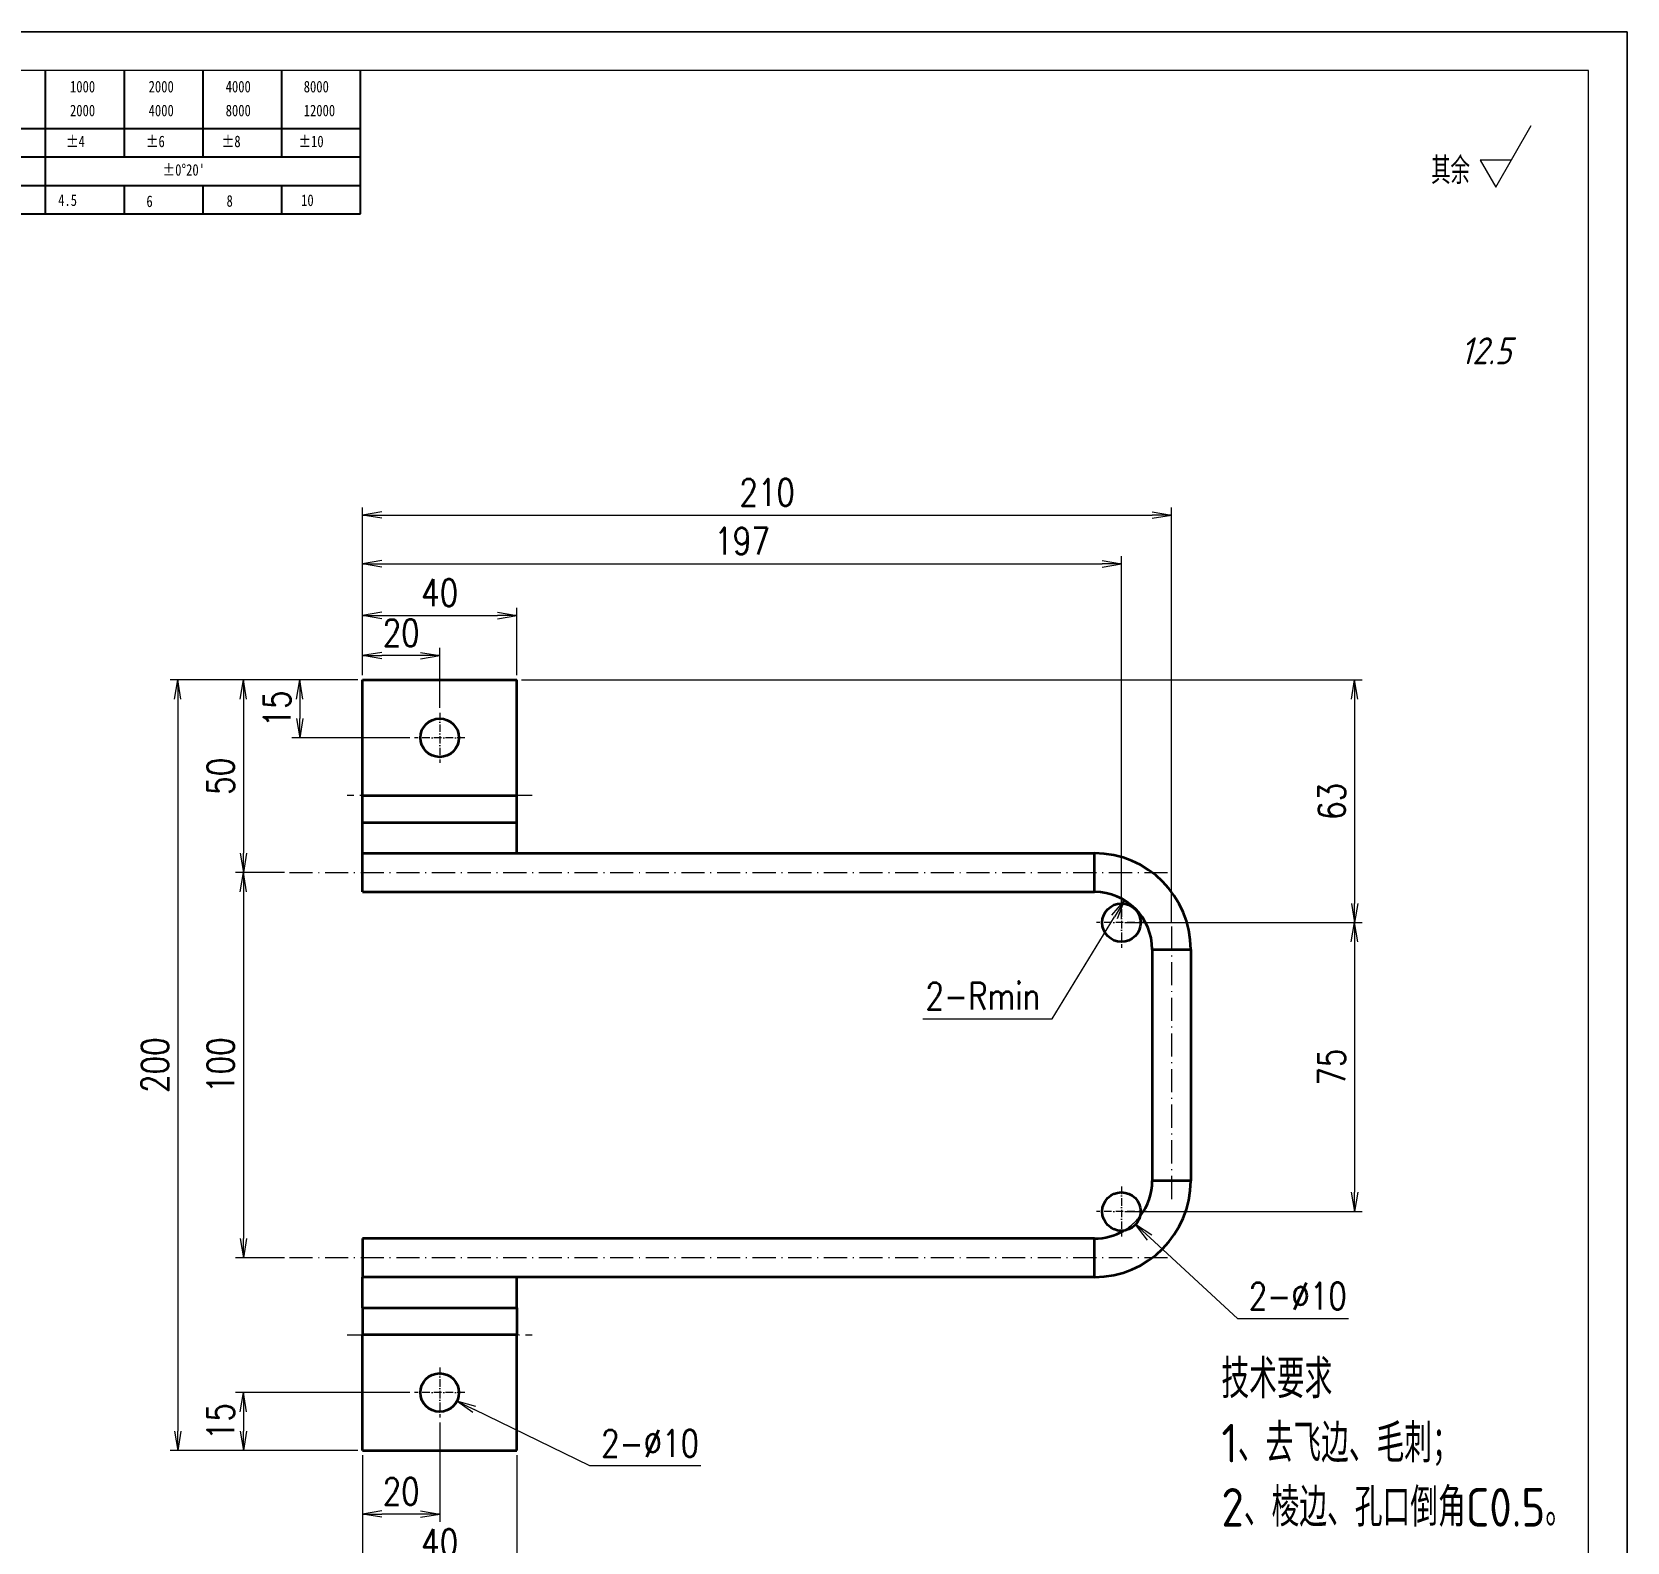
# Model space of a CAD drawing. Header units: millimetres. Extents: x -50143 to 104182, y -50696 to 54072.
# Drawn here: x -43460.6 to -43046.4, y 51363.8 to 51755.8 of the extents above; entities that cross this region are included whole.
import ezdxf
from ezdxf.enums import TextEntityAlignment as Align

# ---------------------------------------------------------------- set-up
doc = ezdxf.new("R2010")
doc.units = ezdxf.units.MM
doc.header["$LTSCALE"] = 0.5
for name, pattern in [('AM_ISO02W050x2', [3.75, 3, -0.75]), ('AM_ISO08W050x2', [9, 6, -0.75, 1.5, -0.75]), ('DASHDOT', [18.5, 12, -3, 0.5, -3]), ('DASHED', [15, 12, -3]), ('DOT2', [0.125, 0, -0.125])]:
    doc.linetypes.add(name, pattern=pattern)
for name, color, linetype, lineweight in [('DIM', 3, 'Continuous', 13), ('中心线', 2, 'AM_ISO08W050x2', 18), ('图框', 7, 'Continuous', 18), ('标注线', 3, 'Continuous', 18), ('粗实线', 7, 'Continuous', 35), ('虚线', 1, 'AM_ISO02W050x2', 18)]:
    doc.layers.add(name, color=color, linetype=linetype, lineweight=lineweight)
doc.layers.add('图\\M+19E79\\M+195B6\\M+18E9A', color=7, linetype='Continuous')
doc.layers.add('打印', color=7, linetype='Continuous', lineweight=15, plot=False)
doc.layers.add('打印-禁用', color=7, linetype='Continuous', lineweight=15, plot=False)
doc.styles.add('DIM', font='romans.shx', dxfattribs={"width": 0.8, "bigfont": 'bigfont.shx'})
doc.styles.add('国标', font='simfang.ttf', dxfattribs={"width": 0.8})
doc.styles.add('机械长仿宋', font='gbenor.shx', dxfattribs={"height": 1, "bigfont": 'gbcbig.shx'})
doc.dimstyles.new('DEH 1-2$0', dxfattribs={"dimscale": 2, "dimtxt": 3.5, "dimasz": 2.5, "dimexe": 1, "dimexo": 0.625, "dimgap": 1.2, "dimtad": 1, "dimdsep": 46, "dimtxsty": 'DIM', "dimblk": 'OPEN', "dimcen": 0, "dimclrd": 8, "dimclre": 8, "dimclrt": 2, "dimazin": 2, "dimtfac": 0.5, "dimtmove": 0, "dimatfit": 3, "dimldrblk": 'OPEN', "dimfxl": 0, "dimtolj": 2, "dimlwd": 13, "dimlwe": 13, "dimarcsym": 0})
doc.dimstyles.new('DEH 1-2$3', dxfattribs={"dimscale": 2, "dimtxt": 3.5, "dimasz": 2.5, "dimexe": 1, "dimexo": 0.625, "dimgap": 1.2, "dimtad": 1, "dimtoh": 1, "dimdsep": 46, "dimtxsty": 'DIM', "dimblk": 'OPEN', "dimcen": 0, "dimclrd": 8, "dimclre": 8, "dimclrt": 2, "dimazin": 2, "dimtfac": 0.5, "dimtofl": 0, "dimtmove": 0, "dimatfit": 3, "dimldrblk": 'OPEN', "dimfxl": 0, "dimtolj": 2, "dimlwd": 18, "dimlwe": 18, "dimarcsym": 0})
doc.dimstyles.new('DEH 1-2$4', dxfattribs={"dimscale": 2, "dimtxt": 3.5, "dimasz": 2.5, "dimexe": 1, "dimexo": 0.625, "dimgap": 1.2, "dimtad": 1, "dimtoh": 1, "dimdsep": 46, "dimtxsty": 'DIM', "dimblk": 'OPEN', "dimcen": 0, "dimclrd": 8, "dimclre": 8, "dimclrt": 2, "dimazin": 2, "dimtfac": 0.5, "dimtofl": 0, "dimtmove": 0, "dimatfit": 3, "dimldrblk": 'OPEN', "dimfxl": 0, "dimtolj": 2, "dimlwd": 18, "dimlwe": 18, "dimarcsym": 0})

# ---------------------------------------------------------------- blocks, each defined once
blk = doc.blocks.new('GZDEH零件A3图框V01版')
at = {"layer": '图\\M+19E79\\M+195B6\\M+18E9A', "color": 9}
for p, q in [((3072.2, -1561.98), (3072.2, -1554.46)), ((3082.42, -1561.98), (3082.42, -1554.46)), ((3092.64, -1561.98), (3092.64, -1554.46)), ((3102.86, -1561.98), (3102.86, -1554.46)), ((3113.09, -1573.08), (3113.09, -1554.46)), ((2996.09, -1561.98), (3113.09, -1561.98)), ((3072.2, -1573.08), (3072.2, -1561.98)), ((3082.42, -1565.68), (3082.42, -1561.98)), ((3092.64, -1565.68), (3092.64, -1561.98)), ((3102.86, -1565.68), (3102.86, -1561.98)), ((2996.09, -1565.68), (3113.09, -1565.68)), ((2996.09, -1569.38), (3113.09, -1569.38)), ((3082.42, -1573.08), (3082.42, -1569.48)), ((3092.64, -1573.08), (3092.64, -1569.38)), ((3102.86, -1573.08), (3102.86, -1569.38)), ((2990.09, -1573.08), (3113.09, -1573.08))]:
    blk.add_line(p, q, dxfattribs=at)
at = {"layer": '图框', "linetype": 'Continuous'}
for p, q in [((3272.49, -1554.46), (2882.49, -1554.46)), ((3272.49, -1832.96), (3272.49, -1554.46))]:
    blk.add_line(p, q, dxfattribs=at)
at = {"layer": '打印-禁用', "linetype": 'Continuous'}
for p, q in [((3277.49, -1549.46), (2857.49, -1549.46)), ((3277.49, -1846.46), (3277.49, -1549.46))]:
    blk.add_line(p, q, dxfattribs=at)
at = {"layer": '图\\M+19E79\\M+195B6\\M+18E9A', "color": 9, "style": '国标', "width": 0.8}
for s, p in [('1000', (3075.36, -1557.31)), ('2000', (3085.57, -1557.31)), ('4000', (3095.57, -1557.31)), ('8000', (3105.7, -1557.31)), ('2000', (3075.36, -1560.41)), ('4000', (3085.57, -1560.41)), ('8000', (3095.57, -1560.41)), ('12000', (3105.7, -1560.41)), ('±4', (3074.85, -1564.42)), ('±6', (3085.22, -1564.42)), ('±8', (3095.06, -1564.42)), ('±10', (3105.02, -1564.42)), ("±0%%D20'", (3087.38, -1568.12)), ('4.5', (3073.82, -1572.05)), ('6', (3085.28, -1572.19)), ('8', (3095.68, -1572.15)), ('10', (3105.36, -1572.06))]:
    blk.add_text(s, height=1.5, dxfattribs=at).set_placement(p)
blk = doc.blocks.new('DEH A3')
at = {"layer": '图框'}
blk.add_blockref('GZDEH零件A3图框V01版', (-2857.49, 1846.46), dxfattribs=at)
blk = doc.blocks.new('FINISHER_TR')
at = {"layer": '标注线'}
for p, q in [((0, 0), (4.62, 8)), ((-2.02, 3.5), (0, 0)), ((2.02, 3.5), (-2.02, 3.5))]:
    blk.add_line(p, q, dxfattribs=at)
at = {"layer": '标注线', "color": 2, "style": '机械长仿宋', "oblique": 15}
blk.add_attdef('0.0', text='', height=3.5, dxfattribs=at).set_placement((2.03, -24.04), align=Align.BOTTOM_RIGHT)
blk = doc.blocks.new('其余12.5')
at = {"layer": '标注线'}
blk.add_blockref('FINISHER_TR', (0, 0), dxfattribs=at).add_auto_attribs({'0.0': '12.5'})
at = {"layer": '标注线', "color": 7, "linetype": 'DOT2', "style": '机械长仿宋'}
blk.add_text('其余', height=3.5, dxfattribs=at).set_placement((-8.38, 0.4))
blk = doc.blocks.new('_Open')
at = {"color": 0, "linetype": 'ByBlock', "lineweight": -2}
for p, q in [((-1, 0.167), (0, 0)), ((-1, -0.167), (0, 0)), ((0, 0), (-1, 0))]:
    blk.add_line(p, q, dxfattribs=at)
blk = doc.blocks.new('*D280')
at = {"layer": 'Defpoints', "color": 0, "transparency": 16777216}
for p in [(-43334.72, 51604.33), (-43374.72, 51587.59), (-43334.72, 51587.59)]:
    blk.add_point(p, dxfattribs=at)
at = {"layer": 'DIM', "color": 8, "lineweight": 13, "transparency": 16777216}
for p, q in [((-43374.72, 51588.84), (-43374.72, 51606.33)), ((-43369.72, 51604.33), (-43339.72, 51604.33)), ((-43334.72, 51588.84), (-43334.72, 51606.33))]:
    blk.add_line(p, q, dxfattribs=at)
at = {"layer": 'DIM', "color": 8, "lineweight": 13, "transparency": 16777216, "xscale": 5, "yscale": 5, "zscale": 5, "rotation": 180}
blk.add_blockref('_Open', (-43374.72, 51604.33), dxfattribs=at)
at = {"layer": 'DIM', "color": 8, "lineweight": 13, "transparency": 16777216, "xscale": 5, "yscale": 5, "zscale": 5}
blk.add_blockref('_Open', (-43334.72, 51604.33), dxfattribs=at)
at = {"layer": 'DIM', "color": 2, "transparency": 16777216, "insert": (-43354.72, 51610.23), "char_height": 7, "attachment_point": 5, "style": 'DIM'}
blk.add_mtext('\\A2;40', dxfattribs=at)
blk = doc.blocks.new('*D281')
at = {"layer": 'Defpoints', "color": 0, "transparency": 16777216}
for p in [(-43374.72, 51593.93), (-43374.72, 51587.59), (-43354.72, 51579.09)]:
    blk.add_point(p, dxfattribs=at)
at = {"layer": 'DIM', "color": 8, "lineweight": 13, "transparency": 16777216}
for p, q in [((-43374.72, 51588.84), (-43374.72, 51595.93)), ((-43354.72, 51580.34), (-43354.72, 51595.93)), ((-43359.72, 51593.93), (-43369.72, 51593.93))]:
    blk.add_line(p, q, dxfattribs=at)
at = {"layer": 'DIM', "color": 8, "lineweight": 13, "transparency": 16777216, "xscale": 5, "yscale": 5, "zscale": 5, "rotation": 180}
blk.add_blockref('_Open', (-43374.72, 51593.93), dxfattribs=at)
at = {"layer": 'DIM', "color": 8, "lineweight": 13, "transparency": 16777216, "xscale": 5, "yscale": 5, "zscale": 5}
blk.add_blockref('_Open', (-43354.72, 51593.93), dxfattribs=at)
at = {"layer": 'DIM', "color": 2, "transparency": 16777216, "insert": (-43364.72, 51599.83), "char_height": 7, "attachment_point": 5, "style": 'DIM'}
blk.add_mtext('\\A2;20', dxfattribs=at)
blk = doc.blocks.new('*D282')
at = {"layer": 'Defpoints', "color": 0, "transparency": 16777216}
for p in [(-43177.72, 51617.74), (-43374.72, 51587.59), (-43177.72, 51524.59)]:
    blk.add_point(p, dxfattribs=at)
at = {"layer": 'DIM', "color": 8, "lineweight": 13, "transparency": 16777216}
for p, q in [((-43374.72, 51588.84), (-43374.72, 51619.74)), ((-43177.72, 51525.84), (-43177.72, 51619.74)), ((-43369.72, 51617.74), (-43182.72, 51617.74))]:
    blk.add_line(p, q, dxfattribs=at)
at = {"layer": 'DIM', "color": 8, "lineweight": 13, "transparency": 16777216, "xscale": 5, "yscale": 5, "zscale": 5, "rotation": 180}
blk.add_blockref('_Open', (-43374.72, 51617.74), dxfattribs=at)
at = {"layer": 'DIM', "color": 8, "lineweight": 13, "transparency": 16777216, "xscale": 5, "yscale": 5, "zscale": 5}
blk.add_blockref('_Open', (-43177.72, 51617.74), dxfattribs=at)
at = {"layer": 'DIM', "color": 2, "transparency": 16777216, "insert": (-43276.22, 51623.64), "char_height": 7, "attachment_point": 5, "style": 'DIM'}
blk.add_mtext('\\A2;197', dxfattribs=at)
blk = doc.blocks.new('*D283')
at = {"layer": 'Defpoints', "color": 0, "transparency": 16777216}
for p in [(-43164.72, 51630.4), (-43374.72, 51587.59), (-43164.72, 51523.59)]:
    blk.add_point(p, dxfattribs=at)
at = {"layer": 'DIM', "color": 8, "lineweight": 13, "transparency": 16777216}
for p, q in [((-43374.72, 51588.84), (-43374.72, 51632.4)), ((-43164.72, 51524.84), (-43164.72, 51632.4)), ((-43369.72, 51630.4), (-43169.72, 51630.4))]:
    blk.add_line(p, q, dxfattribs=at)
at = {"layer": 'DIM', "color": 8, "lineweight": 13, "transparency": 16777216, "xscale": 5, "yscale": 5, "zscale": 5, "rotation": 180}
blk.add_blockref('_Open', (-43374.72, 51630.4), dxfattribs=at)
at = {"layer": 'DIM', "color": 8, "lineweight": 13, "transparency": 16777216, "xscale": 5, "yscale": 5, "zscale": 5}
blk.add_blockref('_Open', (-43164.72, 51630.4), dxfattribs=at)
at = {"layer": 'DIM', "color": 2, "transparency": 16777216, "insert": (-43269.72, 51636.3), "char_height": 7, "attachment_point": 5, "style": 'DIM'}
blk.add_mtext('\\A2;210', dxfattribs=at)
blk = doc.blocks.new('*D284')
at = {"layer": 'Defpoints', "color": 0, "transparency": 16777216}
for p in [(-43374.72, 51587.59), (-43391.07, 51572.59), (-43361.22, 51572.59)]:
    blk.add_point(p, dxfattribs=at)
at = {"layer": 'DIM', "color": 8, "lineweight": 13, "transparency": 16777216}
for p, q in [((-43375.97, 51587.59), (-43393.07, 51587.59)), ((-43391.07, 51582.59), (-43391.07, 51577.59)), ((-43362.47, 51572.59), (-43393.07, 51572.59))]:
    blk.add_line(p, q, dxfattribs=at)
at = {"layer": 'DIM', "color": 8, "lineweight": 13, "transparency": 16777216, "xscale": 5, "yscale": 5, "zscale": 5}
for p, rotation in [((-43391.07, 51587.59), 90), ((-43391.07, 51572.59), 270)]:
    blk.add_blockref('_Open', p, dxfattribs=dict(at, rotation=rotation))
at = {"layer": 'DIM', "color": 2, "transparency": 16777216, "insert": (-43396.97, 51580.09), "char_height": 7, "attachment_point": 5, "rotation": 90, "style": 'DIM'}
blk.add_mtext('\\A2;15', dxfattribs=at)
blk = doc.blocks.new('*D285')
at = {"layer": 'Defpoints', "color": 0, "transparency": 16777216}
for p in [(-43374.72, 51587.59), (-43405.7, 51537.59), (-43393.72, 51537.59)]:
    blk.add_point(p, dxfattribs=at)
at = {"layer": 'DIM', "color": 8, "lineweight": 13, "transparency": 16777216}
for p, q in [((-43375.97, 51587.59), (-43407.7, 51587.59)), ((-43405.7, 51582.59), (-43405.7, 51542.59)), ((-43394.97, 51537.59), (-43407.7, 51537.59))]:
    blk.add_line(p, q, dxfattribs=at)
at = {"layer": 'DIM', "color": 8, "lineweight": 13, "transparency": 16777216, "xscale": 5, "yscale": 5, "zscale": 5}
for p, rotation in [((-43405.7, 51587.59), 90), ((-43405.7, 51537.59), 270)]:
    blk.add_blockref('_Open', p, dxfattribs=dict(at, rotation=rotation))
at = {"layer": 'DIM', "color": 2, "transparency": 16777216, "insert": (-43411.6, 51562.59), "char_height": 7, "attachment_point": 5, "rotation": 90, "style": 'DIM'}
blk.add_mtext('\\A2;50', dxfattribs=at)
blk = doc.blocks.new('*D286')
at = {"layer": 'Defpoints', "color": 0, "transparency": 16777216}
for p in [(-43393.72, 51537.59), (-43405.7, 51437.59), (-43393.72, 51437.59)]:
    blk.add_point(p, dxfattribs=at)
at = {"layer": 'DIM', "color": 8, "lineweight": 13, "transparency": 16777216}
for p, q in [((-43394.97, 51537.59), (-43407.7, 51537.59)), ((-43405.7, 51532.59), (-43405.7, 51442.59)), ((-43394.97, 51437.59), (-43407.7, 51437.59))]:
    blk.add_line(p, q, dxfattribs=at)
at = {"layer": 'DIM', "color": 8, "lineweight": 13, "transparency": 16777216, "xscale": 5, "yscale": 5, "zscale": 5}
for p, rotation in [((-43405.7, 51537.59), 90), ((-43405.7, 51437.59), 270)]:
    blk.add_blockref('_Open', p, dxfattribs=dict(at, rotation=rotation))
at = {"layer": 'DIM', "color": 2, "transparency": 16777216, "insert": (-43411.6, 51487.59), "char_height": 7, "attachment_point": 5, "rotation": 90, "style": 'DIM'}
blk.add_mtext('\\A2;100', dxfattribs=at)
blk = doc.blocks.new('*D287')
at = {"layer": 'Defpoints', "color": 0, "transparency": 16777216}
for p in [(-43374.72, 51587.59), (-43422.72, 51387.59), (-43374.72, 51387.59)]:
    blk.add_point(p, dxfattribs=at)
at = {"layer": 'DIM', "color": 8, "lineweight": 13, "transparency": 16777216}
for p, q in [((-43375.97, 51587.59), (-43424.72, 51587.59)), ((-43422.72, 51582.59), (-43422.72, 51392.59)), ((-43375.97, 51387.59), (-43424.72, 51387.59))]:
    blk.add_line(p, q, dxfattribs=at)
at = {"layer": 'DIM', "color": 8, "lineweight": 13, "transparency": 16777216, "xscale": 5, "yscale": 5, "zscale": 5}
for p, rotation in [((-43422.72, 51587.59), 90), ((-43422.72, 51387.59), 270)]:
    blk.add_blockref('_Open', p, dxfattribs=dict(at, rotation=rotation))
at = {"layer": 'DIM', "color": 2, "transparency": 16777216, "insert": (-43428.62, 51487.59), "char_height": 7, "attachment_point": 5, "rotation": 90, "style": 'DIM'}
blk.add_mtext('\\A2;200', dxfattribs=at)
blk = doc.blocks.new('*D288')
at = {"layer": 'Defpoints', "color": 0, "transparency": 16777216}
for p in [(-43361.22, 51402.59), (-43405.7, 51387.59), (-43374.72, 51387.59)]:
    blk.add_point(p, dxfattribs=at)
at = {"layer": 'DIM', "color": 8, "lineweight": 13, "transparency": 16777216}
for p, q in [((-43362.47, 51402.59), (-43407.7, 51402.59)), ((-43405.7, 51397.59), (-43405.7, 51392.59)), ((-43375.97, 51387.59), (-43407.7, 51387.59))]:
    blk.add_line(p, q, dxfattribs=at)
at = {"layer": 'DIM', "color": 8, "lineweight": 13, "transparency": 16777216, "xscale": 5, "yscale": 5, "zscale": 5}
for p, rotation in [((-43405.7, 51402.59), 90), ((-43405.7, 51387.59), 270)]:
    blk.add_blockref('_Open', p, dxfattribs=dict(at, rotation=rotation))
at = {"layer": 'DIM', "color": 2, "transparency": 16777216, "insert": (-43411.6, 51395.09), "char_height": 7, "attachment_point": 5, "rotation": 90, "style": 'DIM'}
blk.add_mtext('\\A2;15', dxfattribs=at)
blk = doc.blocks.new('*D289')
at = {"layer": 'Defpoints', "color": 0, "transparency": 16777216}
for p in [(-43374.72, 51387.59), (-43334.72, 51387.59), (-43334.72, 51357.75)]:
    blk.add_point(p, dxfattribs=at)
at = {"layer": 'DIM', "color": 8, "lineweight": 13, "transparency": 16777216}
for p, q in [((-43374.72, 51386.34), (-43374.72, 51355.75)), ((-43334.72, 51386.34), (-43334.72, 51355.75)), ((-43369.72, 51357.75), (-43339.72, 51357.75))]:
    blk.add_line(p, q, dxfattribs=at)
at = {"layer": 'DIM', "color": 8, "lineweight": 13, "transparency": 16777216, "xscale": 5, "yscale": 5, "zscale": 5, "rotation": 180}
blk.add_blockref('_Open', (-43374.72, 51357.75), dxfattribs=at)
at = {"layer": 'DIM', "color": 8, "lineweight": 13, "transparency": 16777216, "xscale": 5, "yscale": 5, "zscale": 5}
blk.add_blockref('_Open', (-43334.72, 51357.75), dxfattribs=at)
at = {"layer": 'DIM', "color": 2, "transparency": 16777216, "insert": (-43354.72, 51363.65), "char_height": 7, "attachment_point": 5, "style": 'DIM'}
blk.add_mtext('\\A2;40', dxfattribs=at)
blk = doc.blocks.new('*D290')
at = {"layer": 'Defpoints', "color": 0, "transparency": 16777216}
for p in [(-43354.72, 51396.09), (-43374.72, 51387.59), (-43374.72, 51371.04)]:
    blk.add_point(p, dxfattribs=at)
at = {"layer": 'DIM', "color": 8, "lineweight": 13, "transparency": 16777216}
for p, q in [((-43354.72, 51394.84), (-43354.72, 51369.04)), ((-43374.72, 51386.34), (-43374.72, 51369.04)), ((-43359.72, 51371.04), (-43369.72, 51371.04))]:
    blk.add_line(p, q, dxfattribs=at)
at = {"layer": 'DIM', "color": 8, "lineweight": 13, "transparency": 16777216, "xscale": 5, "yscale": 5, "zscale": 5, "rotation": 180}
blk.add_blockref('_Open', (-43374.72, 51371.04), dxfattribs=at)
at = {"layer": 'DIM', "color": 8, "lineweight": 13, "transparency": 16777216, "xscale": 5, "yscale": 5, "zscale": 5}
blk.add_blockref('_Open', (-43354.72, 51371.04), dxfattribs=at)
at = {"layer": 'DIM', "color": 2, "transparency": 16777216, "insert": (-43364.72, 51376.94), "char_height": 7, "attachment_point": 5, "style": 'DIM'}
blk.add_mtext('\\A2;20', dxfattribs=at)
blk = doc.blocks.new('*D291')
at = {"layer": 'Defpoints', "color": 0, "transparency": 16777216}
for p in [(-43334.72, 51587.59), (-43177.72, 51524.59), (-43117.2, 51524.59)]:
    blk.add_point(p, dxfattribs=at)
at = {"layer": 'DIM', "color": 8, "lineweight": 13, "transparency": 16777216}
for p, q in [((-43333.47, 51587.59), (-43115.2, 51587.59)), ((-43117.2, 51582.59), (-43117.2, 51529.59)), ((-43176.47, 51524.59), (-43115.2, 51524.59))]:
    blk.add_line(p, q, dxfattribs=at)
at = {"layer": 'DIM', "color": 8, "lineweight": 13, "transparency": 16777216, "xscale": 5, "yscale": 5, "zscale": 5}
for p, rotation in [((-43117.2, 51587.59), 90), ((-43117.2, 51524.59), 270)]:
    blk.add_blockref('_Open', p, dxfattribs=dict(at, rotation=rotation))
at = {"layer": 'DIM', "color": 2, "transparency": 16777216, "insert": (-43123.1, 51556.09), "char_height": 7, "attachment_point": 5, "rotation": 90, "style": 'DIM'}
blk.add_mtext('\\A2;63', dxfattribs=at)
blk = doc.blocks.new('*D292')
at = {"layer": 'Defpoints', "color": 0, "transparency": 16777216}
for p in [(-43177.72, 51524.59), (-43177.72, 51449.59), (-43117.21, 51449.59)]:
    blk.add_point(p, dxfattribs=at)
at = {"layer": 'DIM', "color": 8, "lineweight": 13, "transparency": 16777216}
for p, q in [((-43176.47, 51524.59), (-43115.21, 51524.59)), ((-43117.21, 51519.59), (-43117.21, 51454.59)), ((-43176.47, 51449.59), (-43115.21, 51449.59))]:
    blk.add_line(p, q, dxfattribs=at)
at = {"layer": 'DIM', "color": 8, "lineweight": 13, "transparency": 16777216, "xscale": 5, "yscale": 5, "zscale": 5}
for p, rotation in [((-43117.21, 51524.59), 90), ((-43117.21, 51449.59), 270)]:
    blk.add_blockref('_Open', p, dxfattribs=dict(at, rotation=rotation))
at = {"layer": 'DIM', "color": 2, "transparency": 16777216, "insert": (-43123.11, 51487.09), "char_height": 7, "attachment_point": 5, "rotation": 90, "style": 'DIM'}
blk.add_mtext('\\A2;75', dxfattribs=at)
blk = doc.blocks.new('*D293')
at = {"layer": 'Defpoints', "color": 0, "transparency": 16777216}
for p in [(-43359.22, 51404.78), (-43350.23, 51400.4)]:
    blk.add_point(p, dxfattribs=at)
at = {"layer": 'DIM', "color": 8, "lineweight": 18, "transparency": 16777216}
for p, q in [((-43315.7, 51383.54), (-43345.74, 51398.2)), ((-43286.9, 51383.54), (-43315.7, 51383.54))]:
    blk.add_line(p, q, dxfattribs=at)
at = {"layer": 'DIM', "color": 8, "lineweight": 18, "transparency": 16777216, "xscale": 5, "yscale": 5, "zscale": 5, "rotation": 153.973942771885}
blk.add_blockref('_Open', (-43350.23, 51400.4), dxfattribs=at)
at = {"layer": 'DIM', "color": 2, "transparency": 16777216, "insert": (-43300.1, 51389.44), "char_height": 7, "attachment_point": 5, "style": 'DIM'}
blk.add_mtext('\\A2;2-%%c10', dxfattribs=at)
blk = doc.blocks.new('*D294')
at = {"layer": 'Defpoints', "color": 0, "transparency": 16777216}
for p in [(-43181.4, 51452.98), (-43174.05, 51446.2)]:
    blk.add_point(p, dxfattribs=at)
at = {"layer": 'DIM', "color": 8, "lineweight": 18, "transparency": 16777216}
for p, q in [((-43147.54, 51421.77), (-43170.37, 51442.81)), ((-43118.74, 51421.77), (-43147.54, 51421.77))]:
    blk.add_line(p, q, dxfattribs=at)
at = {"layer": 'DIM', "color": 8, "lineweight": 18, "transparency": 16777216, "xscale": 5, "yscale": 5, "zscale": 5, "rotation": 137.3346591746877}
blk.add_blockref('_Open', (-43174.05, 51446.2), dxfattribs=at)
at = {"layer": 'DIM', "color": 2, "transparency": 16777216, "insert": (-43131.94, 51427.67), "char_height": 7, "attachment_point": 5, "style": 'DIM'}
blk.add_mtext('\\A2;2-%%c10', dxfattribs=at)
blk = doc.blocks.new('*D295')
at = {"layer": 'Defpoints', "color": 0, "transparency": 16777216}
for p in [(-43176.89, 51530.38), (-43184.72, 51517.59)]:
    blk.add_point(p, dxfattribs=at)
at = {"layer": 'DIM', "color": 8, "lineweight": 18, "transparency": 16777216}
for p, q in [((-43195.72, 51499.65), (-43179.5, 51526.12)), ((-43229.32, 51499.65), (-43195.72, 51499.65))]:
    blk.add_line(p, q, dxfattribs=at)
at = {"layer": 'DIM', "color": 8, "lineweight": 18, "transparency": 16777216, "xscale": 5, "yscale": 5, "zscale": 5, "rotation": 58.5048485180114}
blk.add_blockref('_Open', (-43176.89, 51530.38), dxfattribs=at)
at = {"layer": 'DIM', "color": 2, "transparency": 16777216, "insert": (-43213.72, 51505.55), "char_height": 7, "attachment_point": 5, "style": 'DIM'}
blk.add_mtext('\\A2;{\\Fromans,bigfont|c134;2-Rmin}', dxfattribs=at)

msp = doc.modelspace()

# ---------------------------------------------------------------- linework, layer by layer
at = {"layer": '中心线', "linetype": 'DASHDOT', "ltscale": 0.325}
for p, q in [((-43354.723, 51579.089), (-43354.723, 51566.089)), ((-43348.223, 51572.589), (-43361.223, 51572.589)), ((-43177.723, 51531.089), (-43177.723, 51518.089)), ((-43171.223, 51524.589), (-43184.223, 51524.589)), ((-43177.723, 51456.089), (-43177.723, 51443.089)), ((-43171.223, 51449.589), (-43184.223, 51449.589)), ((-43354.723, 51409.089), (-43354.723, 51396.089)), ((-43348.223, 51402.589), (-43361.223, 51402.589))]:
    msp.add_line(p, q, dxfattribs=at)
at = {"layer": '中心线', "linetype": 'DASHDOT'}
for p, q in [((-43330.723, 51557.589), (-43378.723, 51557.589)), ((-43393.723, 51537.589), (-43165.723, 51537.589)), ((-43164.723, 51523.589), (-43164.723, 51451.589)), ((-43165.723, 51437.589), (-43393.723, 51437.589)), ((-43378.723, 51417.589), (-43330.723, 51417.589))]:
    msp.add_line(p, q, dxfattribs=at)
at = {"layer": '打印'}
msp.add_lwpolyline([(-43886.445, 51755.844), (-43046.445, 51755.844), (-43046.445, 51161.844), (-43886.445, 51161.844)], close=True, dxfattribs=at)
at = {"layer": '粗实线'}
for p, q in [((-43374.723, 51557.589), (-43374.723, 51587.589)), ((-43374.723, 51587.589), (-43334.723, 51587.589)), ((-43334.723, 51557.589), (-43334.723, 51587.589)), ((-43374.723, 51557.589), (-43334.723, 51557.589)), ((-43374.723, 51550.589), (-43334.723, 51550.589)), ((-43374.723, 51542.589), (-43334.723, 51542.589)), ((-43374.723, 51542.589), (-43184.723, 51542.589)), ((-43374.723, 51532.589), (-43184.723, 51532.589)), ((-43169.723, 51517.589), (-43169.723, 51487.589)), ((-43159.723, 51517.589), (-43159.723, 51487.589)), ((-43169.723, 51487.589), (-43169.723, 51457.589)), ((-43159.723, 51487.589), (-43159.723, 51457.589)), ((-43184.723, 51442.589), (-43374.723, 51442.589)), ((-43334.723, 51432.589), (-43374.723, 51432.589)), ((-43184.723, 51432.589), (-43334.723, 51432.589)), ((-43374.723, 51424.589), (-43334.723, 51424.589)), ((-43374.723, 51387.589), (-43374.723, 51417.589)), ((-43334.723, 51417.589), (-43374.723, 51417.589)), ((-43334.723, 51387.589), (-43334.723, 51417.589)), ((-43374.723, 51387.589), (-43334.723, 51387.589))]:
    msp.add_line(p, q, dxfattribs=at)
at = {"layer": '粗实线', "ltscale": 0.175}
for p, q in [((-43374.723, 51550.589), (-43374.723, 51557.589)), ((-43334.723, 51550.589), (-43334.723, 51557.589)), ((-43374.723, 51424.589), (-43374.723, 51417.589)), ((-43334.723, 51424.589), (-43334.723, 51417.589))]:
    msp.add_line(p, q, dxfattribs=at)
at = {"layer": '粗实线', "ltscale": 0.2}
for p, q in [((-43374.723, 51542.589), (-43374.723, 51550.589)), ((-43334.723, 51542.589), (-43334.723, 51550.589)), ((-43374.723, 51424.589), (-43374.723, 51432.589)), ((-43334.723, 51424.589), (-43334.723, 51432.589))]:
    msp.add_line(p, q, dxfattribs=at)
at = {"layer": '粗实线', "ltscale": 0.125}
for p, q in [((-43374.723, 51537.589), (-43374.723, 51542.589)), ((-43184.723, 51537.589), (-43184.723, 51542.589)), ((-43374.723, 51532.589), (-43374.723, 51537.589)), ((-43184.723, 51532.589), (-43184.723, 51537.589)), ((-43169.723, 51517.589), (-43164.723, 51517.589)), ((-43164.723, 51517.589), (-43159.723, 51517.589)), ((-43164.723, 51457.589), (-43169.723, 51457.589)), ((-43159.723, 51457.589), (-43164.723, 51457.589)), ((-43374.723, 51442.589), (-43374.723, 51437.589)), ((-43184.723, 51437.589), (-43184.723, 51442.589)), ((-43374.723, 51437.589), (-43374.723, 51432.589)), ((-43184.723, 51432.589), (-43184.723, 51437.589))]:
    msp.add_line(p, q, dxfattribs=at)
at = {"layer": '粗实线'}
for centre in [(-43354.723, 51572.589), (-43177.723, 51524.589), (-43177.723, 51449.589), (-43354.723, 51402.589)]:
    msp.add_circle(centre, 5, dxfattribs=at)
for centre, radius, start, end in [((-43184.723, 51517.589), 25, 359.99998, 89.99998), ((-43184.723, 51517.589), 15, 359.99998, 89.99998), ((-43184.723, 51457.589), 25, 269.99998, 359.99998), ((-43184.723, 51457.589), 15, 322.22845, 359.99998), ((-43184.723, 51457.589), 15, 269.99998, 300.14347)]:
    msp.add_arc(centre, radius, start, end, dxfattribs=at)
at = {"layer": '虚线', "linetype": 'DASHED'}
for p, q in [((-43334.723, 51557.589), (-43374.723, 51557.589)), ((-43334.723, 51432.589), (-43374.723, 51432.589)), ((-43374.723, 51417.589), (-43334.723, 51417.589))]:
    msp.add_line(p, q, dxfattribs=at)
at = {"layer": '虚线', "linetype": 'DASHED', "ltscale": 0.125}
for p, q in [((-43184.723, 51537.589), (-43184.723, 51542.589)), ((-43184.723, 51532.589), (-43184.723, 51537.589)), ((-43169.723, 51517.589), (-43164.723, 51517.589)), ((-43164.723, 51517.589), (-43159.723, 51517.589)), ((-43164.723, 51457.589), (-43169.723, 51457.589)), ((-43159.723, 51457.589), (-43164.723, 51457.589)), ((-43184.723, 51437.589), (-43184.723, 51442.589)), ((-43184.723, 51432.589), (-43184.723, 51437.589))]:
    msp.add_line(p, q, dxfattribs=at)
at = {"layer": '虚线', "linetype": 'DASHED'}
msp.add_arc((-43184.723, 51457.589), 15, 300.14347, 322.22845, dxfattribs=at)

# ---------------------------------------------------------------- block references
at = {"layer": '图框', "xscale": 2, "yscale": 2, "zscale": 2}
msp.add_blockref('DEH A3', (-43886.445, 51161.844), dxfattribs=at)
at = {"layer": '标注线', "xscale": 2, "yscale": 2, "zscale": 2}
msp.add_blockref('其余12.5', (-43080.558, 51715.529), dxfattribs=at)

# ---------------------------------------------------------------- texts
at = {"layer": '标注线', "color": 2, "insert": (-43151.765, 51367.703), "char_height": 10, "width": 229.64922, "attachment_point": 7, "style": '机械长仿宋'}
msp.add_mtext('\\A2;技术要求\\P1、去飞边、毛刺；\\P2、棱边、孔口倒角C0.5。', dxfattribs=at)

# ---------------------------------------------------------------- dimensions: what is measured, and where the dimension line sits
at = {"layer": 'DIM'}
for base, p1, p2, picture, middle in [((-43164.723, 51630.399), (-43374.723, 51587.589), (-43164.723, 51523.589), '*D283', (-43269.723, 51636.299)), ((-43177.723, 51617.737), (-43374.723, 51587.589), (-43177.723, 51524.589), '*D282', (-43276.223, 51623.637)), ((-43334.723, 51604.331), (-43374.723, 51587.589), (-43334.723, 51587.589), '*D280', (-43354.723, 51610.231)), ((-43374.723, 51593.928), (-43354.723, 51579.089), (-43374.723, 51587.589), '*D281', (-43364.723, 51599.828)), ((-43374.723, 51371.043), (-43354.723, 51396.089), (-43374.723, 51387.589), '*D290', (-43364.723, 51376.943)), ((-43334.723, 51357.747), (-43374.723, 51387.589), (-43334.723, 51387.589), '*D289', (-43354.723, 51363.647))]:
    dim = msp.add_linear_dim(base=base, p1=p1, p2=p2, dimstyle='DEH 1-2$0', dxfattribs=at)
    dim.commit()
    dim.dimension.update_dxf_attribs({"geometry": picture, "text_midpoint": middle})
for base, p1, p2, picture, middle in [((-43422.724, 51387.589), (-43374.723, 51587.589), (-43374.723, 51387.589), '*D287', (-43428.624, 51487.589)), ((-43405.704, 51537.589), (-43374.723, 51587.589), (-43393.723, 51537.589), '*D285', (-43411.604, 51562.589)), ((-43391.066, 51572.589), (-43374.723, 51587.589), (-43361.223, 51572.589), '*D284', (-43396.966, 51580.089)), ((-43117.197, 51524.589), (-43334.723, 51587.589), (-43177.723, 51524.589), '*D291', (-43123.097, 51556.089)), ((-43405.704, 51437.589), (-43393.723, 51537.589), (-43393.723, 51437.589), '*D286', (-43411.604, 51487.589)), ((-43117.208, 51449.589), (-43177.723, 51524.589), (-43177.723, 51449.589), '*D292', (-43123.108, 51487.089)), ((-43405.704, 51387.589), (-43361.223, 51402.589), (-43374.723, 51387.589), '*D288', (-43411.604, 51395.089))]:
    dim = msp.add_linear_dim(base=base, p1=p1, p2=p2, angle=90, dimstyle='DEH 1-2$0', dxfattribs=at)
    dim.commit()
    dim.dimension.update_dxf_attribs({"geometry": picture, "text_midpoint": middle})
dim = msp.add_radius_dim(center=(-43184.723, 51517.589), mpoint=(-43176.886, 51530.38), text='{\\Fromans,bigfont|c134;2-Rmin}', dimstyle='DEH 1-2$4', override={"dimtmove": 1}, dxfattribs=at)
dim.commit()
dim.dimension.update_dxf_attribs({"geometry": '*D295', "text_midpoint": (-43195.715, 51499.647), "dimtype": 164})
for p1, p2, picture, middle in [((-43181.399, 51452.978), (-43174.046, 51446.201), '*D294', (-43131.944, 51421.774)), ((-43359.216, 51404.783), (-43350.23, 51400.395), '*D293', (-43300.105, 51383.537))]:
    dim = msp.add_diameter_dim_2p(p1=p1, p2=p2, dimstyle='DEH 1-2$3', override={"dimpost": '2-%%c<>'}, dxfattribs=at)
    dim.commit()
    dim.dimension.update_dxf_attribs({"geometry": picture, "text_midpoint": middle, "dimtype": 163})

doc.saveas('drawing.dxf')
